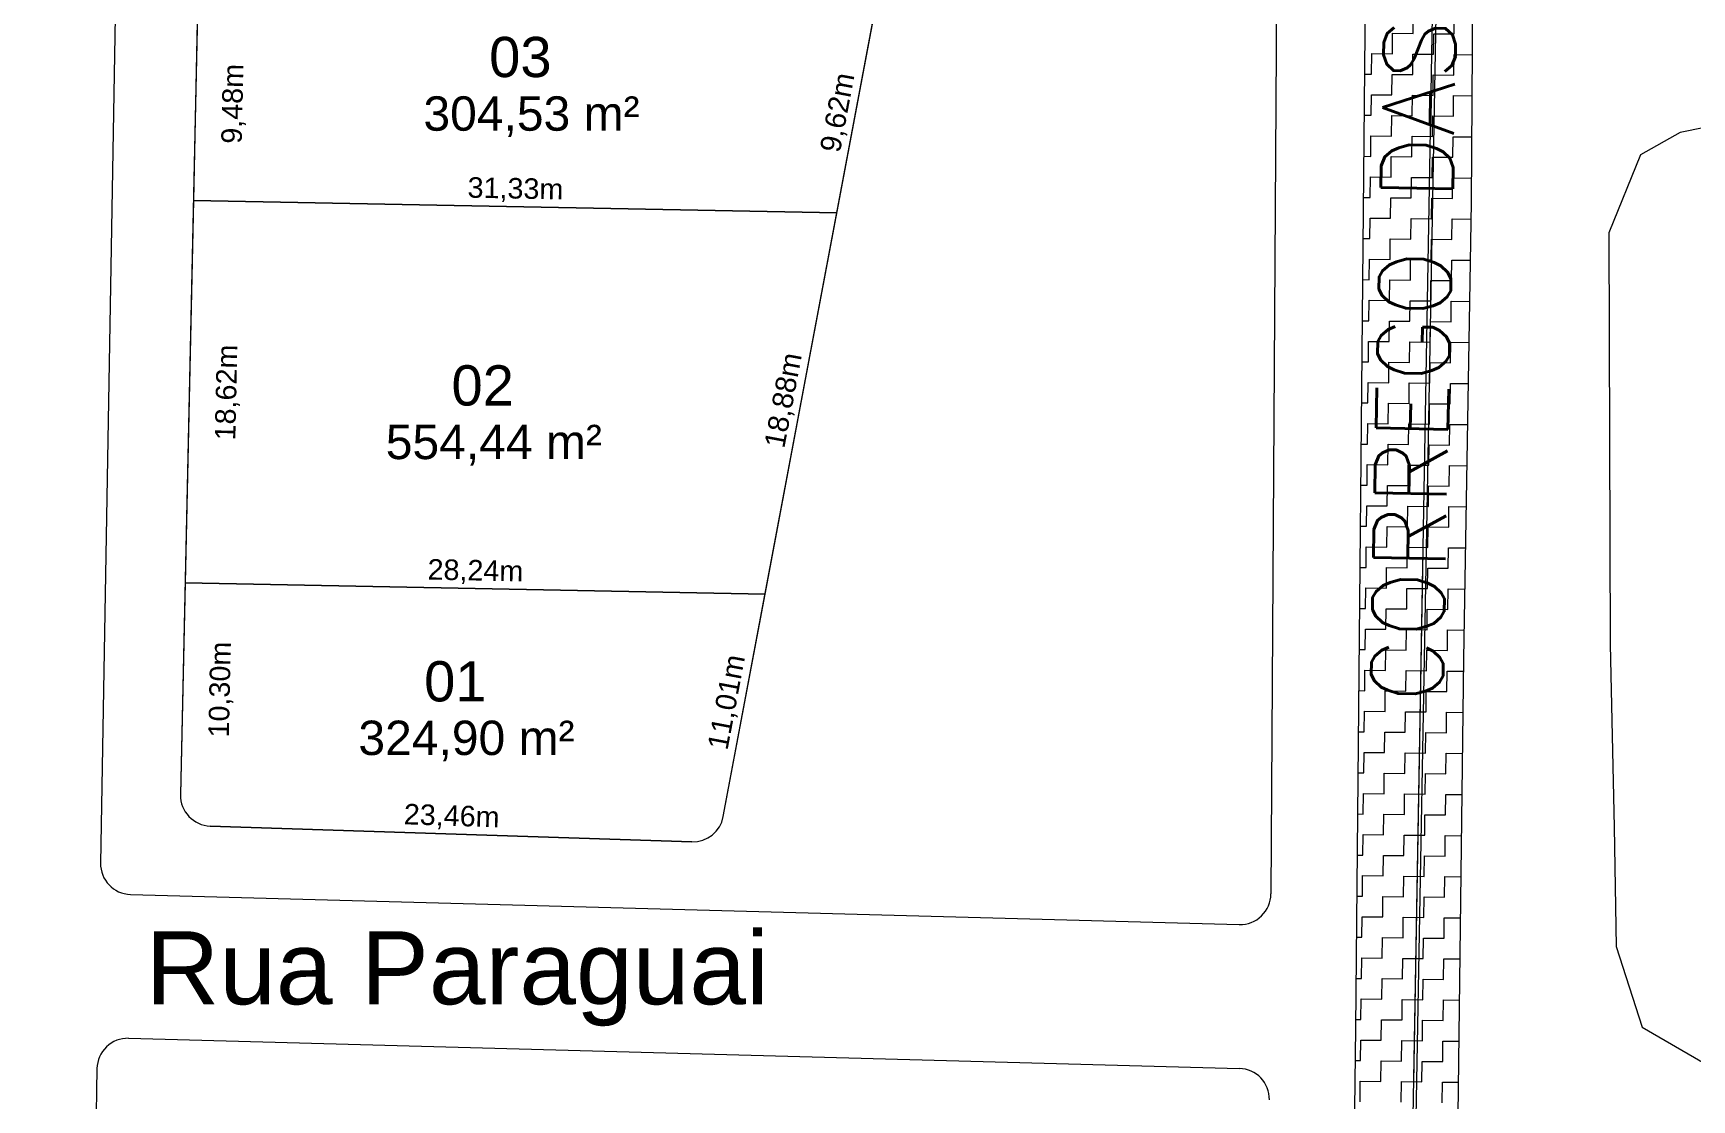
# Model space of a CAD drawing. Header units: metres. Extents: x 3808 to 8215, y 2374 to 6187.
# Drawn here: x 5342.5 to 5423.2, y 4597.6 to 4649.5 of the extents above; entities that cross this region are included whole.
import ezdxf

# ---------------------------------------------------------------- set-up
doc = ezdxf.new("R2010")
doc.units = ezdxf.units.M
doc.linetypes.add('CONTINUO', pattern=[0])
for name, color, linetype in [('Areas Lotes', 1, 'Continuous'), ('Calçada', 8, 'Continuous'), ('CORREGO', 7, 'Continuous'), ('COTAS', 7, 'Continuous'), ('Lote', 7, 'Continuous'), ('LOTES_LINHAS', 7, 'Continuous'), ('Nome das Ruas', 7, 'Continuous'), ('Nº Lote', 7, 'Continuous'), ('Poligonal-label', 7, 'Continuous'), ('q', 9, 'CONTINUO'), ('quadras', 7, 'Continuous')]:
    doc.layers.add(name, color=color, linetype=linetype)
doc.styles.add('Arial', font='arial.ttf')
doc.styles.add('SIMPLEX', font='simplex', dxfattribs={"height": 0.2})
doc.dimstyles.new('Copy(2) of ISO-25', dxfattribs={"dimtxt": 1, "dimasz": 2.5, "dimexe": 1.25, "dimexo": 0.625, "dimgap": 0.2, "dimtad": 1, "dimtoh": 1, "dimlfac": 1, "dimzin": 1, "dimtxsty": 'Arial', "dimblk": 'NONE', "dimcen": 0, "dimse1": 1, "dimse2": 1, "dimsd1": 1, "dimsd2": 1, "dimclrt": 256, "dimaunit": 1, "dimadec": 3, "dimazin": 0, "dimtfac": 1, "dimtmove": 0, "dimatfit": 3, "dimldrblk": 'NONE', "dimfxl": 1, "dimtolj": 1, "dimtzin": 0, "dimarcsym": 0})

# ---------------------------------------------------------------- blocks, each defined once
blk = doc.blocks.new('*D19')
at = {"layer": 'Defpoints', "color": 0, "linetype": 'Continuous', "transparency": 16777216}
for p in [(5351.146, 4610.879), (5351.146, 4610.879), (5374.589, 4610.114)]:
    blk.add_point(p, dxfattribs=at)
at = {"layer": 'COTAS', "linetype": 'Continuous', "lineweight": 5, "transparency": 16777216, "insert": (5362.893, 4611.297), "char_height": 1, "attachment_point": 5, "rotation": 358.13221, "style": 'Arial'}
blk.add_mtext('\\A1;23,46m', dxfattribs=at)
blk = doc.blocks.new('_None')
blk = doc.blocks.new('*D20')
at = {"layer": 'Defpoints', "color": 0, "linetype": 'Continuous', "transparency": 16777216}
for p in [(5349.918, 4622.707), (5378.149, 4622.159), (5378.149, 4622.159)]:
    blk.add_point(p, dxfattribs=at)
at = {"layer": 'COTAS', "linetype": 'Continuous', "lineweight": 5, "transparency": 16777216, "insert": (5364.049, 4623.234), "char_height": 1, "attachment_point": 5, "rotation": 358.88612, "style": 'Arial'}
blk.add_mtext('\\A1;28,24m', dxfattribs=at)
blk = doc.blocks.new('*D6344')
at = {"layer": 'Defpoints', "color": 0, "linetype": 'Continuous', "transparency": 16777216}
for p in [(5350.322, 4641.32), (5350.322, 4641.32), (5381.642, 4640.711)]:
    blk.add_point(p, dxfattribs=at)
at = {"layer": 'COTAS', "linetype": 'Continuous', "lineweight": 5, "transparency": 16777216, "insert": (5365.997, 4641.817), "char_height": 1, "attachment_point": 5, "rotation": 358.88612, "style": 'Arial'}
blk.add_mtext('\\A1;31,33m', dxfattribs=at)
blk = doc.blocks.new('*D6345')
at = {"layer": 'Defpoints', "color": 0, "linetype": 'Continuous', "transparency": 16777216}
for p in [(5378.149, 4622.159), (5378.149, 4622.159), (5376.112, 4611.336)]:
    blk.add_point(p, dxfattribs=at)
at = {"layer": 'COTAS', "linetype": 'Continuous', "lineweight": 5, "transparency": 16777216, "insert": (5376.344, 4616.895), "char_height": 1, "attachment_point": 5, "rotation": 79.33923, "style": 'Arial'}
blk.add_mtext('\\A1;11,01m', dxfattribs=at)
blk = doc.blocks.new('*D6346')
at = {"layer": 'Defpoints', "color": 0, "linetype": 'Continuous', "transparency": 16777216}
for p in [(5381.642, 4640.711), (5381.642, 4640.711), (5378.149, 4622.159)]:
    blk.add_point(p, dxfattribs=at)
at = {"layer": 'COTAS', "linetype": 'Continuous', "lineweight": 5, "transparency": 16777216, "insert": (5379.108, 4631.583), "char_height": 1, "attachment_point": 5, "rotation": 79.33923, "style": 'Arial'}
blk.add_mtext('\\A1;18,88m', dxfattribs=at)
blk = doc.blocks.new('*D6347')
at = {"layer": 'Defpoints', "color": 0, "linetype": 'Continuous', "transparency": 16777216}
for p in [(5383.421, 4650.162), (5383.421, 4650.162), (5381.642, 4640.711)]:
    blk.add_point(p, dxfattribs=at)
at = {"layer": 'COTAS', "linetype": 'Continuous', "lineweight": 5, "transparency": 16777216, "insert": (5381.744, 4645.585), "char_height": 1, "attachment_point": 5, "rotation": 79.33923, "style": 'Arial'}
blk.add_mtext('\\A1;9,62m', dxfattribs=at)
blk = doc.blocks.new('*D6371')
at = {"layer": 'Defpoints', "color": 0, "linetype": 'Continuous', "transparency": 16777216}
for p in [(5349.918, 4622.707), (5352.605, 4622.649), (5349.695, 4612.41)]:
    blk.add_point(p, dxfattribs=at)
at = {"layer": 'COTAS', "linetype": 'Continuous', "lineweight": 5, "transparency": 16777216, "insert": (5351.692, 4617.518), "char_height": 1, "attachment_point": 5, "rotation": 88.75812, "style": 'Arial'}
blk.add_mtext('\\A1;10,30m', dxfattribs=at)
blk = doc.blocks.new('*D6372')
at = {"layer": 'Defpoints', "color": 0, "linetype": 'Continuous', "transparency": 16777216}
for p in [(5350.322, 4641.32), (5353.008, 4641.262), (5349.918, 4622.707)]:
    blk.add_point(p, dxfattribs=at)
at = {"layer": 'COTAS', "linetype": 'Continuous', "lineweight": 5, "transparency": 16777216, "insert": (5352.006, 4631.973), "char_height": 1, "attachment_point": 5, "rotation": 88.75812, "style": 'Arial'}
blk.add_mtext('\\A1;18,62m', dxfattribs=at)
blk = doc.blocks.new('*D6373')
at = {"layer": 'Defpoints', "color": 0, "linetype": 'Continuous', "transparency": 16777216}
for p in [(5350.527, 4650.801), (5353.214, 4650.743), (5350.322, 4641.32)]:
    blk.add_point(p, dxfattribs=at)
at = {"layer": 'COTAS', "linetype": 'Continuous', "lineweight": 5, "transparency": 16777216, "insert": (5352.31, 4646.02), "char_height": 1, "attachment_point": 5, "rotation": 88.75812, "style": 'Arial'}
blk.add_mtext('\\A1;9,48m', dxfattribs=at)

msp = doc.modelspace()

# ---------------------------------------------------------------- linework, layer by layer
at = {"layer": 'Calçada', "linetype": 'Continuous', "lineweight": 5}
for p, q in [((5348.818, 4784.215), (5345.803, 4609.079)), ((5403.442, 4716.298), (5402.764, 4607.577)), ((5410.154, 4624.272), (5409.706, 4598.398)), ((5347.262, 4607.554), (5401.223, 4606.087)), ((5347.171, 4600.554), (5401.231, 4599.084)), ((5345.631, 4599.08), (5342.526, 4418.768))]:
    msp.add_line(p, q, dxfattribs=at)
for centre, start, end in [((5347.302, 4609.053), 179.01349, 268.44266), ((5401.264, 4607.586), 268.44266, 359.64248), ((5347.13, 4599.054), 88.44266, 179.01349), ((5401.191, 4597.585), 359.00764, 88.44266)]:
    msp.add_arc(centre, 1.5, start, end, dxfattribs=at)
at = {"layer": 'CORREGO', "color": 5, "linetype": 'CONTINUO', "lineweight": 5}
for p, q in [((5406.902, 4601.052, 271.364), (5407.455, 4661.484, 271.364)), ((5412.587, 4654.099, 271.364), (5412.509, 4641.216, 271.364)), ((5412.509, 4641.216, 271.364), (5412.145, 4619.021, 271.364)), ((5412.145, 4619.021, 271.364), (5411.857, 4596.816, 271.364))]:
    msp.add_line(p, q, dxfattribs=at)
at = {"layer": 'CORREGO', "color": 4, "linetype": 'CONTINUO', "lineweight": 5}
msp.add_line((5406.374, 4565.278, 271.364), (5406.902, 4601.052, 271.364), dxfattribs=at)
at = {"layer": 'Lote', "lineweight": 5}
for p, q in [((5381.642, 4640.711), (5350.322, 4641.32)), ((5378.149, 4622.159), (5349.918, 4622.707))]:
    msp.add_line(p, q, dxfattribs=at)
at = {"layer": 'Lote', "linetype": 'Continuous', "lineweight": 5, "flags": 128}
for points in [[(5381.642, 4640.711), (5383.421, 4650.162), (5350.527, 4650.801), (5350.322, 4641.32)], [(5378.149, 4622.159), (5381.642, 4640.711), (5350.322, 4641.32), (5349.918, 4622.707)]]:
    msp.add_lwpolyline(points, close=True, dxfattribs=at)
msp.add_lwpolyline([(5349.918, 4622.707), (5349.695, 4612.41, 0.411018), (5351.146, 4610.879), (5374.589, 4610.114, 0.369946), (5376.112, 4611.336), (5378.149, 4622.159)], format="xyb", close=True, dxfattribs=at)
at = {"layer": 'LOTES_LINHAS', "color": 5, "lineweight": 5}
for p, q in [((5412.587, 4654.099), (5412.509, 4641.216)), ((5426.908, 4645.467), (5422.677, 4644.626)), ((5422.677, 4644.626), (5420.751, 4643.543)), ((5420.751, 4643.543), (5419.215, 4639.744)), ((5412.509, 4641.216), (5412.145, 4619.021)), ((5419.215, 4639.744), (5419.28, 4619.713)), ((5412.145, 4619.021), (5411.857, 4596.816)), ((5419.28, 4619.713), (5419.462, 4610.828)), ((5419.462, 4610.828), (5419.564, 4605.02)), ((5419.564, 4605.02), (5420.829, 4601.089)), ((5420.829, 4601.089), (5425.267, 4598.525))]:
    msp.add_line(p, q, dxfattribs=at)
at = {"layer": 'LOTES_LINHAS', "color": 5, "linetype": 'Continuous', "lineweight": 5}
for p, q in [((5409.688, 4649.44), (5409.7, 4650.439)), ((5411.688, 4649.417), (5411.7, 4650.417)), ((5408.677, 4648.451), (5408.689, 4649.451)), ((5408.689, 4649.451), (5409.688, 4649.44)), ((5410.677, 4648.428), (5410.688, 4649.428)), ((5410.688, 4649.428), (5411.688, 4649.417)), ((5407.666, 4647.462), (5407.677, 4648.462)), ((5407.677, 4648.462), (5408.677, 4648.451)), ((5409.666, 4647.44), (5409.677, 4648.44)), ((5409.677, 4648.44), (5410.677, 4648.428)), ((5411.666, 4647.417), (5411.677, 4648.417)), ((5411.677, 4648.417), (5412.552, 4648.407)), ((5407.327, 4647.466), (5407.666, 4647.462)), ((5408.655, 4646.451), (5408.666, 4647.451)), ((5408.666, 4647.451), (5409.666, 4647.44)), ((5410.655, 4646.428), (5410.666, 4647.428)), ((5410.666, 4647.428), (5411.666, 4647.417)), ((5407.644, 4645.462), (5407.655, 4646.462)), ((5407.655, 4646.462), (5408.655, 4646.451)), ((5409.643, 4645.44), (5409.655, 4646.44)), ((5409.655, 4646.44), (5410.655, 4646.428)), ((5411.643, 4645.417), (5411.655, 4646.417)), ((5411.655, 4646.417), (5412.54, 4646.407)), ((5407.308, 4645.466), (5407.644, 4645.462)), ((5408.632, 4644.451), (5408.644, 4645.451)), ((5408.644, 4645.451), (5409.643, 4645.44)), ((5410.632, 4644.429), (5410.643, 4645.429)), ((5410.643, 4645.429), (5411.643, 4645.417)), ((5407.621, 4643.462), (5407.632, 4644.462)), ((5407.632, 4644.462), (5408.632, 4644.451)), ((5409.621, 4643.44), (5409.632, 4644.44)), ((5409.632, 4644.44), (5410.632, 4644.429)), ((5411.621, 4643.417), (5411.632, 4644.417)), ((5411.632, 4644.417), (5412.528, 4644.407)), ((5407.29, 4643.466), (5407.621, 4643.462)), ((5408.61, 4642.451), (5408.621, 4643.451)), ((5408.621, 4643.451), (5409.621, 4643.44)), ((5410.61, 4642.429), (5410.621, 4643.429)), ((5410.621, 4643.429), (5411.621, 4643.417)), ((5407.599, 4641.463), (5407.61, 4642.463)), ((5407.61, 4642.463), (5408.61, 4642.451)), ((5409.598, 4641.44), (5409.61, 4642.44)), ((5409.61, 4642.44), (5410.61, 4642.429)), ((5411.598, 4641.418), (5411.61, 4642.417)), ((5411.61, 4642.417), (5412.516, 4642.407)), ((5407.272, 4641.466), (5407.599, 4641.463)), ((5408.587, 4640.451), (5408.599, 4641.451)), ((5408.599, 4641.451), (5409.598, 4641.44)), ((5410.587, 4640.429), (5410.598, 4641.429)), ((5410.598, 4641.429), (5411.598, 4641.418)), ((5407.576, 4639.463), (5407.587, 4640.463)), ((5407.587, 4640.463), (5408.587, 4640.451)), ((5409.576, 4639.44), (5409.587, 4640.44)), ((5409.587, 4640.44), (5410.587, 4640.429)), ((5411.576, 4639.418), (5411.587, 4640.418)), ((5411.587, 4640.418), (5412.495, 4640.407)), ((5407.254, 4639.466), (5407.576, 4639.463)), ((5408.565, 4638.452), (5408.576, 4639.451)), ((5408.576, 4639.451), (5409.576, 4639.44)), ((5410.565, 4638.429), (5410.576, 4639.429)), ((5410.576, 4639.429), (5411.576, 4639.418)), ((5407.554, 4637.463), (5407.565, 4638.463)), ((5407.565, 4638.463), (5408.565, 4638.452)), ((5409.553, 4637.44), (5409.565, 4638.44)), ((5409.565, 4638.44), (5410.565, 4638.429)), ((5411.553, 4637.418), (5411.565, 4638.418)), ((5411.565, 4638.418), (5412.463, 4638.408)), ((5407.235, 4637.466), (5407.554, 4637.463)), ((5408.542, 4636.452), (5408.553, 4637.452)), ((5408.553, 4637.452), (5409.553, 4637.44)), ((5410.542, 4636.429), (5410.553, 4637.429)), ((5410.553, 4637.429), (5411.553, 4637.418)), ((5407.531, 4635.463), (5407.542, 4636.463)), ((5407.542, 4636.463), (5408.542, 4636.452)), ((5409.531, 4635.44), (5409.542, 4636.44)), ((5409.542, 4636.44), (5410.542, 4636.429)), ((5411.531, 4635.418), (5411.542, 4636.418)), ((5411.542, 4636.418), (5412.43, 4636.408)), ((5407.217, 4635.466), (5407.531, 4635.463)), ((5408.52, 4634.452), (5408.531, 4635.452)), ((5408.531, 4635.452), (5409.531, 4635.44)), ((5410.52, 4634.429), (5410.531, 4635.429)), ((5410.531, 4635.429), (5411.531, 4635.418)), ((5407.509, 4633.463), (5407.52, 4634.463)), ((5407.52, 4634.463), (5408.52, 4634.452)), ((5409.508, 4633.441), (5409.52, 4634.441)), ((5409.52, 4634.441), (5410.52, 4634.429)), ((5411.508, 4633.418), (5411.52, 4634.418)), ((5411.52, 4634.418), (5412.397, 4634.408)), ((5407.199, 4633.467), (5407.509, 4633.463)), ((5408.497, 4632.452), (5408.508, 4633.452)), ((5408.508, 4633.452), (5409.508, 4633.441)), ((5410.497, 4632.429), (5410.508, 4633.429)), ((5410.508, 4633.429), (5411.508, 4633.418)), ((5407.486, 4631.463), (5407.497, 4632.463)), ((5407.497, 4632.463), (5408.497, 4632.452)), ((5409.486, 4631.441), (5409.497, 4632.441)), ((5409.497, 4632.441), (5410.497, 4632.429)), ((5411.486, 4631.418), (5411.497, 4632.418)), ((5411.497, 4632.418), (5412.364, 4632.408)), ((5407.18, 4631.467), (5407.486, 4631.463)), ((5408.475, 4630.452), (5408.486, 4631.452)), ((5408.486, 4631.452), (5409.486, 4631.441)), ((5410.475, 4630.43), (5410.486, 4631.429)), ((5410.486, 4631.429), (5411.486, 4631.418)), ((5407.464, 4629.463), (5407.475, 4630.463)), ((5407.475, 4630.463), (5408.475, 4630.452)), ((5409.463, 4629.441), (5409.475, 4630.441)), ((5409.475, 4630.441), (5410.475, 4630.43)), ((5411.463, 4629.418), (5411.475, 4630.418)), ((5411.475, 4630.418), (5412.331, 4630.409)), ((5407.162, 4629.467), (5407.464, 4629.463)), ((5408.452, 4628.452), (5408.463, 4629.452)), ((5408.463, 4629.452), (5409.463, 4629.441)), ((5410.452, 4628.43), (5410.463, 4629.43)), ((5410.463, 4629.43), (5411.463, 4629.418)), ((5407.441, 4627.463), (5407.452, 4628.463)), ((5407.452, 4628.463), (5408.452, 4628.452)), ((5409.441, 4627.441), (5409.452, 4628.441)), ((5409.452, 4628.441), (5410.452, 4628.43)), ((5411.441, 4627.418), (5411.452, 4628.418)), ((5411.452, 4628.418), (5412.299, 4628.409)), ((5407.144, 4627.467), (5407.441, 4627.463)), ((5408.43, 4626.452), (5408.441, 4627.452)), ((5408.441, 4627.452), (5409.441, 4627.441)), ((5410.43, 4626.43), (5410.441, 4627.43)), ((5410.441, 4627.43), (5411.441, 4627.418)), ((5407.419, 4625.464), (5407.43, 4626.464)), ((5407.43, 4626.464), (5408.43, 4626.452)), ((5409.418, 4625.441), (5409.43, 4626.441)), ((5409.43, 4626.441), (5410.43, 4626.43)), ((5411.418, 4625.419), (5411.43, 4626.419)), ((5411.43, 4626.419), (5412.266, 4626.409)), ((5407.125, 4625.467), (5407.419, 4625.464)), ((5408.407, 4624.452), (5408.418, 4625.452)), ((5408.418, 4625.452), (5409.418, 4625.441)), ((5410.407, 4624.43), (5410.418, 4625.43)), ((5410.418, 4625.43), (5411.418, 4625.419)), ((5407.396, 4623.464), (5407.407, 4624.464)), ((5407.407, 4624.464), (5408.407, 4624.452)), ((5409.396, 4623.441), (5409.407, 4624.441)), ((5409.407, 4624.441), (5410.407, 4624.43)), ((5411.396, 4623.419), (5411.407, 4624.419)), ((5411.407, 4624.419), (5412.233, 4624.409)), ((5407.107, 4623.467), (5407.396, 4623.464)), ((5408.385, 4622.453), (5408.396, 4623.452)), ((5408.396, 4623.452), (5409.396, 4623.441)), ((5410.385, 4622.43), (5410.396, 4623.43)), ((5410.396, 4623.43), (5411.396, 4623.419)), ((5407.373, 4621.464), (5407.385, 4622.464)), ((5407.385, 4622.464), (5408.385, 4622.453)), ((5409.373, 4621.441), (5409.385, 4622.441)), ((5409.385, 4622.441), (5410.385, 4622.43)), ((5411.373, 4621.419), (5411.384, 4622.419)), ((5411.384, 4622.419), (5412.2, 4622.41)), ((5407.089, 4621.467), (5407.373, 4621.464)), ((5408.362, 4620.453), (5408.373, 4621.453)), ((5408.373, 4621.453), (5409.373, 4621.441)), ((5410.362, 4620.43), (5410.373, 4621.43)), ((5410.373, 4621.43), (5411.373, 4621.419)), ((5407.351, 4619.464), (5407.362, 4620.464)), ((5407.362, 4620.464), (5408.362, 4620.453)), ((5409.351, 4619.441), (5409.362, 4620.441)), ((5409.362, 4620.441), (5410.362, 4620.43)), ((5411.351, 4619.419), (5411.362, 4620.419)), ((5411.362, 4620.419), (5412.168, 4620.41)), ((5407.071, 4619.467), (5407.351, 4619.464)), ((5408.34, 4618.453), (5408.351, 4619.453)), ((5408.351, 4619.453), (5409.351, 4619.441)), ((5410.34, 4618.43), (5410.351, 4619.43)), ((5410.351, 4619.43), (5411.351, 4619.419)), ((5407.328, 4617.464), (5407.34, 4618.464)), ((5407.34, 4618.464), (5408.34, 4618.453)), ((5409.328, 4617.442), (5409.34, 4618.442)), ((5409.34, 4618.442), (5410.34, 4618.43)), ((5411.328, 4617.419), (5411.339, 4618.419)), ((5411.339, 4618.419), (5412.137, 4618.41)), ((5407.052, 4617.467), (5407.328, 4617.464)), ((5408.317, 4616.453), (5408.328, 4617.453)), ((5408.328, 4617.453), (5409.328, 4617.442)), ((5410.317, 4616.43), (5410.328, 4617.43)), ((5410.328, 4617.43), (5411.328, 4617.419)), ((5407.306, 4615.464), (5407.317, 4616.464)), ((5407.317, 4616.464), (5408.317, 4616.453)), ((5409.306, 4615.442), (5409.317, 4616.442)), ((5409.317, 4616.442), (5410.317, 4616.43)), ((5411.306, 4615.419), (5411.317, 4616.419)), ((5411.317, 4616.419), (5412.111, 4616.41)), ((5407.034, 4615.467), (5407.306, 4615.464)), ((5408.295, 4614.453), (5408.306, 4615.453)), ((5408.306, 4615.453), (5409.306, 4615.442)), ((5410.295, 4614.431), (5410.306, 4615.43)), ((5410.306, 4615.43), (5411.306, 4615.419)), ((5407.283, 4613.464), (5407.295, 4614.464)), ((5407.295, 4614.464), (5408.295, 4614.453)), ((5409.283, 4613.442), (5409.295, 4614.442)), ((5409.295, 4614.442), (5410.295, 4614.431)), ((5411.283, 4613.419), (5411.294, 4614.419)), ((5411.294, 4614.419), (5412.085, 4614.41)), ((5407.016, 4613.467), (5407.283, 4613.464)), ((5408.272, 4612.453), (5408.283, 4613.453)), ((5408.283, 4613.453), (5409.283, 4613.442)), ((5410.272, 4612.431), (5410.283, 4613.431)), ((5410.283, 4613.431), (5411.283, 4613.419)), ((5407.261, 4611.464), (5407.272, 4612.464)), ((5407.272, 4612.464), (5408.272, 4612.453)), ((5409.261, 4611.442), (5409.272, 4612.442)), ((5409.272, 4612.442), (5410.272, 4612.431)), ((5411.261, 4611.419), (5411.272, 4612.419)), ((5411.272, 4612.419), (5412.059, 4612.411)), ((5406.997, 4611.467), (5407.261, 4611.464)), ((5408.25, 4610.453), (5408.261, 4611.453)), ((5408.261, 4611.453), (5409.261, 4611.442)), ((5410.25, 4610.431), (5410.261, 4611.431)), ((5410.261, 4611.431), (5411.261, 4611.419)), ((5407.238, 4609.465), (5407.25, 4610.465)), ((5407.25, 4610.465), (5408.25, 4610.453)), ((5409.238, 4609.442), (5409.25, 4610.442)), ((5409.25, 4610.442), (5410.25, 4610.431)), ((5411.238, 4609.42), (5411.249, 4610.42)), ((5411.249, 4610.42), (5412.033, 4610.411)), ((5406.979, 4609.468), (5407.238, 4609.465)), ((5408.227, 4608.453), (5408.238, 4609.453)), ((5408.238, 4609.453), (5409.238, 4609.442)), ((5410.227, 4608.431), (5410.238, 4609.431)), ((5410.238, 4609.431), (5411.238, 4609.42)), ((5407.216, 4607.465), (5407.227, 4608.465)), ((5407.227, 4608.465), (5408.227, 4608.453)), ((5409.216, 4607.442), (5409.227, 4608.442)), ((5409.227, 4608.442), (5410.227, 4608.431)), ((5411.216, 4607.42), (5411.227, 4608.42)), ((5411.227, 4608.42), (5412.007, 4608.411)), ((5406.961, 4607.468), (5407.216, 4607.465)), ((5408.205, 4606.454), (5408.216, 4607.453)), ((5408.216, 4607.453), (5409.216, 4607.442)), ((5410.204, 4606.431), (5410.216, 4607.431)), ((5410.216, 4607.431), (5411.216, 4607.42)), ((5407.193, 4605.465), (5407.205, 4606.465)), ((5407.205, 4606.465), (5408.205, 4606.454)), ((5409.193, 4605.442), (5409.205, 4606.442)), ((5409.205, 4606.442), (5410.204, 4606.431)), ((5411.193, 4605.42), (5411.204, 4606.42)), ((5411.204, 4606.42), (5411.982, 4606.411)), ((5406.942, 4605.468), (5407.193, 4605.465)), ((5408.182, 4604.454), (5408.193, 4605.454)), ((5408.193, 4605.454), (5409.193, 4605.442)), ((5410.182, 4604.431), (5410.193, 4605.431)), ((5410.193, 4605.431), (5411.193, 4605.42)), ((5407.171, 4603.465), (5407.182, 4604.465)), ((5407.182, 4604.465), (5408.182, 4604.454)), ((5409.171, 4603.442), (5409.182, 4604.442)), ((5409.182, 4604.442), (5410.182, 4604.431)), ((5411.171, 4603.42), (5411.182, 4604.42)), ((5411.182, 4604.42), (5411.956, 4604.411)), ((5406.924, 4603.468), (5407.171, 4603.465)), ((5408.16, 4602.454), (5408.171, 4603.454)), ((5408.171, 4603.454), (5409.171, 4603.442)), ((5410.159, 4602.431), (5410.171, 4603.431)), ((5410.171, 4603.431), (5411.171, 4603.42)), ((5407.148, 4601.465), (5407.16, 4602.465)), ((5407.16, 4602.465), (5408.16, 4602.454)), ((5409.148, 4601.443), (5409.16, 4602.443)), ((5409.16, 4602.443), (5410.159, 4602.431)), ((5411.148, 4601.42), (5411.159, 4602.42)), ((5411.159, 4602.42), (5411.93, 4602.411)), ((5406.906, 4601.468), (5407.148, 4601.465)), ((5408.137, 4600.454), (5408.148, 4601.454)), ((5408.148, 4601.454), (5409.148, 4601.443)), ((5410.137, 4600.431), (5410.148, 4601.431)), ((5410.148, 4601.431), (5411.148, 4601.42)), ((5407.126, 4599.465), (5407.137, 4600.465)), ((5407.137, 4600.465), (5408.137, 4600.454)), ((5409.126, 4599.443), (5409.137, 4600.443)), ((5409.137, 4600.443), (5410.137, 4600.431)), ((5411.126, 4599.42), (5411.137, 4600.42)), ((5411.137, 4600.42), (5411.904, 4600.412)), ((5406.879, 4599.468), (5407.126, 4599.465)), ((5408.115, 4598.454), (5408.126, 4599.454)), ((5408.126, 4599.454), (5409.126, 4599.443)), ((5410.114, 4598.432), (5410.126, 4599.431)), ((5410.126, 4599.431), (5411.126, 4599.42)), ((5407.103, 4597.465), (5407.115, 4598.465)), ((5407.115, 4598.465), (5408.115, 4598.454)), ((5409.103, 4597.443), (5409.115, 4598.443)), ((5409.115, 4598.443), (5410.114, 4598.432)), ((5411.103, 4597.42), (5411.114, 4598.42)), ((5411.114, 4598.42), (5411.878, 4598.412))]:
    msp.add_line(p, q, dxfattribs=at)
at = {"layer": 'q', "lineweight": 5}
msp.add_line((5428.372, 5629.504), (5405.671, 4365.473), dxfattribs=at)
at = {"layer": 'q', "linetype": 'Continuous', "lineweight": 5}
msp.add_line((5416.162, 4971.116), (5405.674, 4365.62), dxfattribs=at)
at = {"layer": 'quadras', "lineweight": 5}
for p, q in [((5353.361, 4781.505), (5349.695, 4612.41)), ((5376.112, 4611.336), (5396.761, 4721.027)), ((5374.589, 4610.114), (5351.146, 4610.879))]:
    msp.add_line(p, q, dxfattribs=at)
at = {"layer": 'quadras', "linetype": 'Continuous', "lineweight": 5, "flags": 128}
msp.add_lwpolyline([(5349.695, 4612.41, 0.411018), (5351.146, 4610.879), (5374.589, 4610.114, 0.369946), (5376.112, 4611.336), (5396.761, 4721.027), (5402.223, 4750.758), (5403.333, 4779.961, 0.416277), (5401.881, 4781.517), (5354.907, 4782.972, 0.416934), (5353.361, 4781.505)], format="xyb", close=True, dxfattribs=at)
at = {"layer": 'quadras', "lineweight": 5}
for centre, start, end in [((5351.195, 4612.378), 178.75812, 268.13221), ((5374.638, 4611.613), 268.13221, 349.33923)]:
    msp.add_arc(centre, 1.5, start, end, dxfattribs=at)

# ---------------------------------------------------------------- texts
at = {"layer": 'Areas Lotes', "lineweight": 5, "style": 'Arial'}
for s, p in [('304,53 m²', (5361.518, 4644.711)), ('554,44 m²', (5359.686, 4628.732)), ('324,90 m²', (5358.354, 4614.335))]:
    msp.add_text(s, height=1.6726, dxfattribs=at).set_placement(p)
at = {"layer": 'Nome das Ruas', "lineweight": 5, "style": 'Arial'}
msp.add_text('Rua Paraguai', height=3.55, dxfattribs=at).set_placement((5348.001, 4602.207, 165.916))
at = {"layer": 'Nº Lote', "lineweight": 5, "style": 'Arial'}
for s, p in [('03', (5364.716, 4647.32, 1.36)), ('02', (5362.884, 4631.341, 1.36)), ('01', (5361.552, 4616.944, 1.36))]:
    msp.add_text(s, height=1.9563, dxfattribs=at).set_placement(p)
at = {"layer": 'Poligonal-label', "color": 5, "lineweight": 5, "style": 'SIMPLEX'}
msp.add_text('CORREGO DAS LAVADEIRAS', height=3.5, rotation=88.8599, dxfattribs=at).set_placement((5411.113, 4616.832))

# ---------------------------------------------------------------- dimensions: what is measured, and where the dimension line sits
at = {"layer": 'COTAS', "linetype": 'Continuous', "lineweight": 5}
for base, p1, p2, angle, picture, middle in [((5353.214, 4650.743), (5350.322, 4641.32), (5350.527, 4650.801), 268.75812, '*D6373', (5352.31, 4646.02)), ((5383.421, 4650.162), (5381.642, 4640.711), (5383.421, 4650.162), 259.33923, '*D6347', (5381.744, 4645.585)), ((5353.008, 4641.262), (5349.918, 4622.707), (5350.322, 4641.32), 268.75812, '*D6372', (5352.006, 4631.973)), ((5381.642, 4640.711), (5378.149, 4622.159), (5381.642, 4640.711), 259.33923, '*D6346', (5379.108, 4631.583))]:
    dim = msp.add_linear_dim(base=base, p1=p1, p2=p2, angle=angle, dimstyle='Copy(2) of ISO-25', override={"dimpost": 'm', "dimtmove": 1}, dxfattribs=at)
    dim.commit()
    dim.dimension.update_dxf_attribs({"geometry": picture, "text_midpoint": middle})
for p1, p2, distance, picture, middle in [((5381.642, 4640.711), (5350.322, 4641.32), 0, '*D6344', (5365.997, 4641.817)), ((5349.918, 4622.707), (5378.149, 4622.159), 0, '*D20', (5364.049, 4623.234)), ((5349.695, 4612.41), (5349.918, 4622.707), -2.687, '*D6371', (5351.692, 4617.518)), ((5376.112, 4611.336), (5378.149, 4622.159), 0, '*D6345', (5376.344, 4616.895)), ((5374.589, 4610.114), (5351.146, 4610.879), 0, '*D19', (5362.893, 4611.297))]:
    dim = msp.add_aligned_dim(p1=p1, p2=p2, distance=distance, dimstyle='Copy(2) of ISO-25', override={"dimpost": 'm'}, dxfattribs=at)
    dim.commit()
    dim.dimension.update_dxf_attribs({"geometry": picture, "text_midpoint": middle})

doc.saveas('drawing.dxf')
